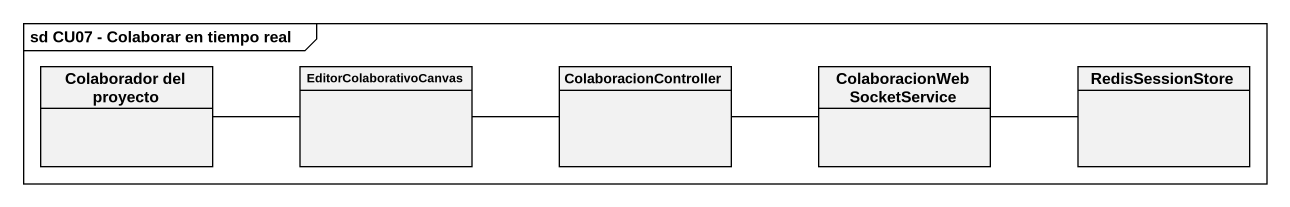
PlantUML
@startuml
mainframe sd CU07 - Colaborar en tiempo real
hide circle
hide empty members
class "Colaborador del proyecto" as Colaborador_del_proyecto
class EditorColaborativoCanvas
class ColaboracionController
class ColaboracionWebSocketService
class RedisSessionStore
Colaborador_del_proyecto -right- EditorColaborativoCanvas
EditorColaborativoCanvas -right- ColaboracionController
ColaboracionController -right- ColaboracionWebSocketService
ColaboracionWebSocketService -right- RedisSessionStore
@enduml
